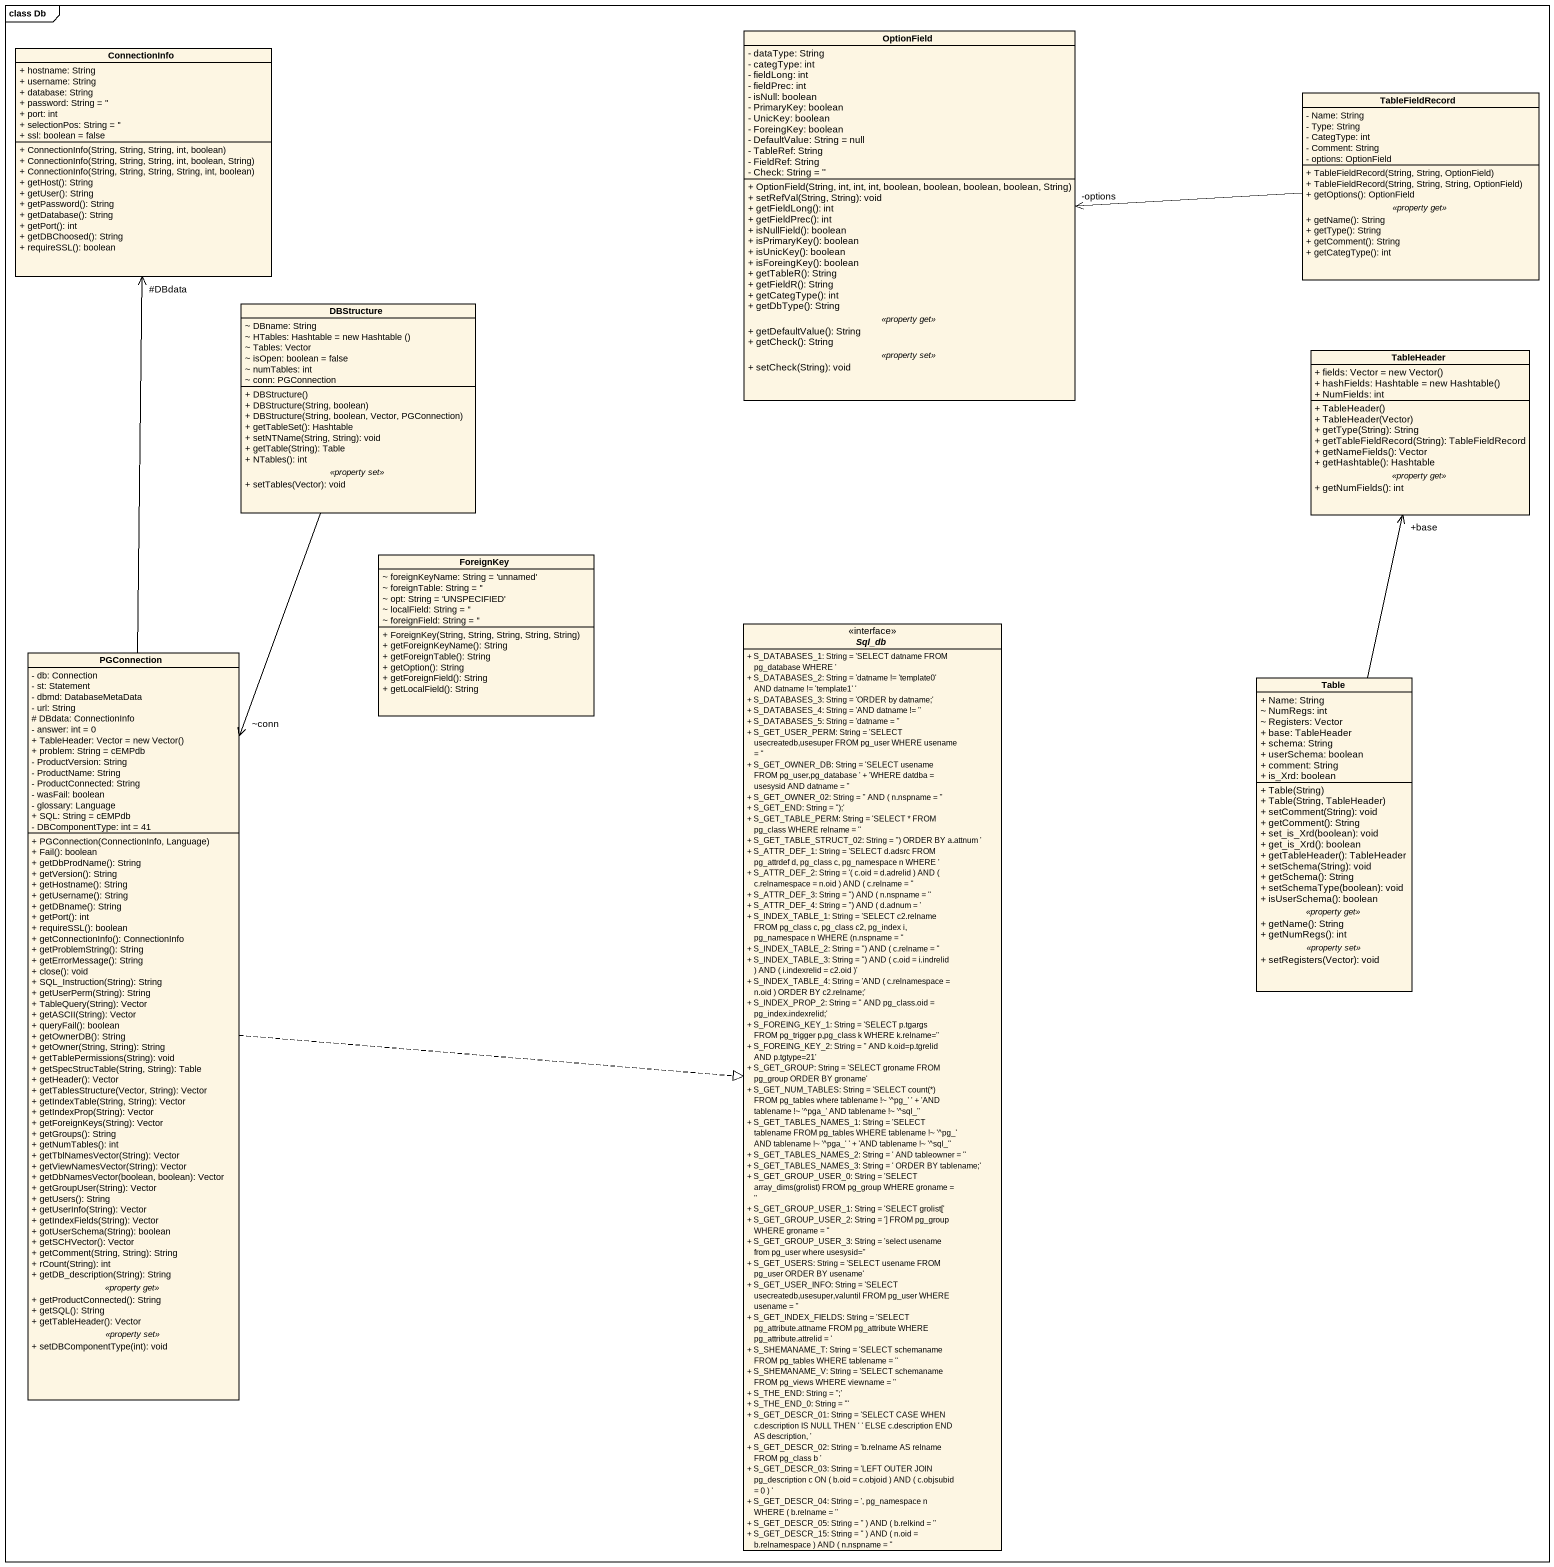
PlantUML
@startuml
mainframe class Db
hide circle
hide empty members
skinparam classAttributeIconSize 0
class OptionField {
  - dataType: String
  - categType: int
  - fieldLong: int
  - fieldPrec: int
  - isNull: boolean
  - PrimaryKey: boolean
  - UnicKey: boolean
  - ForeingKey: boolean
  - DefaultValue: String = null
  - TableRef: String
  - FieldRef: String
  - Check: String = ''
  --
  + OptionField(String, int, int, int, boolean, boolean, boolean, boolean, String)
  + setRefVal(String, String): void
  + getFieldLong(): int
  + getFieldPrec(): int
  + isNullField(): boolean
  + isPrimaryKey(): boolean
  + isUnicKey(): boolean
  + isForeingKey(): boolean
  + getTableR(): String
  + getFieldR(): String
  + getCategType(): int
  + getDbType(): String
  .. <<property get>> ..
  + getDefaultValue(): String
  + getCheck(): String
  .. <<property set>> ..
  + setCheck(String): void
}
class ConnectionInfo {
  + hostname: String
  + username: String
  + database: String
  + password: String = ''
  + port: int
  + selectionPos: String = ''
  + ssl: boolean = false
  + ConnectionInfo(String, String, String, int, boolean)
  + ConnectionInfo(String, String, String, int, boolean, String)
  + ConnectionInfo(String, String, String, String, int, boolean)
  + getHost(): String
  + getUser(): String
  + getPassword(): String
  + getDatabase(): String
  + getPort(): int
  + getDBChoosed(): String
  + requireSSL(): boolean
}
class TableFieldRecord {
  - Name: String
  - Type: String
  - CategType: int
  - Comment: String
  - options: OptionField
  --
  + TableFieldRecord(String, String, OptionField)
  + TableFieldRecord(String, String, String, OptionField)
  + getOptions(): OptionField
  .. <<property get>> ..
  + getName(): String
  + getType(): String
  + getComment(): String
  + getCategType(): int
}
class DBStructure {
  ~ DBname: String
  {field} ~ HTables: Hashtable = new Hashtable ()
  ~ Tables: Vector
  ~ isOpen: boolean = false
  ~ numTables: int
  ~ conn: PGConnection
  --
  + DBStructure()
  + DBStructure(String, boolean)
  + DBStructure(String, boolean, Vector, PGConnection)
  + getTableSet(): Hashtable
  + setNTName(String, String): void
  + getTable(String): Table
  + NTables(): int
  .. <<property set>> ..
  + setTables(Vector): void
}
class TableHeader {
  {field} + fields: Vector = new Vector()
  {field} + hashFields: Hashtable = new Hashtable()
  + NumFields: int
  --
  + TableHeader()
  + TableHeader(Vector)
  + getType(String): String
  + getTableFieldRecord(String): TableFieldRecord
  + getNameFields(): Vector
  + getHashtable(): Hashtable
  .. <<property get>> ..
  + getNumFields(): int
}
class ForeignKey {
  ~ foreignKeyName: String = 'unnamed'
  ~ foreignTable: String = ''
  ~ opt: String = 'UNSPECIFIED'
  ~ localField: String = ''
  ~ foreignField: String = ''
  + ForeignKey(String, String, String, String, String)
  + getForeignKeyName(): String
  + getForeignTable(): String
  + getOption(): String
  + getForeignField(): String
  + getLocalField(): String
}
class PGConnection {
  - db: Connection
  - st: Statement
  - dbmd: DatabaseMetaData
  - url: String
  # DBdata: ConnectionInfo
  - answer: int = 0
  {field} + TableHeader: Vector = new Vector()
  + problem: String = cEMPdb
  - ProductVersion: String
  - ProductName: String
  - ProductConnected: String
  - wasFail: boolean
  - glossary: Language
  + SQL: String = cEMPdb
  - DBComponentType: int = 41
  --
  + PGConnection(ConnectionInfo, Language)
  + Fail(): boolean
  + getDbProdName(): String
  + getVersion(): String
  + getHostname(): String
  + getUsername(): String
  + getDBname(): String
  + getPort(): int
  + requireSSL(): boolean
  + getConnectionInfo(): ConnectionInfo
  + getProblemString(): String
  + getErrorMessage(): String
  + close(): void
  + SQL_Instruction(String): String
  + getUserPerm(String): String
  + TableQuery(String): Vector
  + getASCII(String): Vector
  + queryFail(): boolean
  + getOwnerDB(): String
  + getOwner(String, String): String
  + getTablePermissions(String): void
  + getSpecStrucTable(String, String): Table
  + getHeader(): Vector
  + getTablesStructure(Vector, String): Vector
  + getIndexTable(String, String): Vector
  + getIndexProp(String): Vector
  + getForeignKeys(String): Vector
  + getGroups(): String
  + getNumTables(): int
  + getTblNamesVector(String): Vector
  + getViewNamesVector(String): Vector
  + getDbNamesVector(boolean, boolean): Vector
  + getGroupUser(String): Vector
  + getUsers(): String
  + getUserInfo(String): Vector
  + getIndexFields(String): Vector
  + gotUserSchema(String): boolean
  + getSCHVector(): Vector
  + getComment(String, String): String
  + rCount(String): int
  + getDB_description(String): String
  .. <<property get>> ..
  + getProductConnected(): String
  + getSQL(): String
  + getTableHeader(): Vector
  .. <<property set>> ..
  + setDBComponentType(int): void
}
interface Sql_db <<interface>> {
  + S_DATABASES_1: String = 'SELECT datname FROM pg_database WHERE '
  + S_DATABASES_2: String = 'datname != 'template0' AND datname != 'template1' '
  + S_DATABASES_3: String = 'ORDER by datname;'
  + S_DATABASES_4: String = 'AND datname != ''
  + S_DATABASES_5: String = 'datname = ''
  + S_GET_USER_PERM: String = 'SELECT usecreatedb,usesuper FROM pg_user WHERE usename = ''
  + S_GET_OWNER_DB: String = 'SELECT usename FROM pg_user,pg_database ' + 'WHERE datdba = usesysid AND datname = ''
  {field} + S_GET_OWNER_02: String = '' AND ( n.nspname = ''
  + S_GET_END: String = '');'
  + S_GET_TABLE_PERM: String = 'SELECT * FROM pg_class WHERE relname = ''
  + S_GET_TABLE_STRUCT_02: String = '') ORDER BY a.attnum '
  + S_ATTR_DEF_1: String = 'SELECT d.adsrc FROM pg_attrdef d, pg_class c, pg_namespace n WHERE '
  {field} + S_ATTR_DEF_2: String = '( c.oid = d.adrelid ) AND ( c.relnamespace = n.oid ) AND ( c.relname = ''
  {field} + S_ATTR_DEF_3: String = '') AND ( n.nspname = ''
  {field} + S_ATTR_DEF_4: String = '') AND ( d.adnum = '
  {field} + S_INDEX_TABLE_1: String = 'SELECT c2.relname FROM pg_class c, pg_class c2, pg_index i, pg_namespace n WHERE (n.nspname = ''
  {field} + S_INDEX_TABLE_2: String = '') AND ( c.relname = ''
  {field} + S_INDEX_TABLE_3: String = '') AND ( c.oid = i.indrelid ) AND ( i.indexrelid = c2.oid )'
  {field} + S_INDEX_TABLE_4: String = 'AND ( c.relnamespace = n.oid ) ORDER BY c2.relname;'
  + S_INDEX_PROP_2: String = '' AND pg_class.oid = pg_index.indexrelid;'
  + S_FOREING_KEY_1: String = 'SELECT p.tgargs FROM pg_trigger p,pg_class k WHERE k.relname=''
  + S_FOREING_KEY_2: String = '' AND k.oid=p.tgrelid AND p.tgtype=21'
  + S_GET_GROUP: String = 'SELECT groname FROM pg_group ORDER BY groname'
  {field} + S_GET_NUM_TABLES: String = 'SELECT count(*) FROM pg_tables where tablename !~ '^pg_' ' + 'AND tablename !~ '^pga_' AND tablename !~ '^sql_''
  + S_GET_TABLES_NAMES_1: String = 'SELECT tablename FROM pg_tables WHERE tablename !~ '^pg_' AND tablename !~ '^pga_' ' + 'AND tablename !~ '^sql_''
  + S_GET_TABLES_NAMES_2: String = ' AND tableowner = ''
  + S_GET_TABLES_NAMES_3: String = ' ORDER BY tablename;'
  {field} + S_GET_GROUP_USER_0: String = 'SELECT array_dims(grolist) FROM pg_group WHERE groname = ''
  + S_GET_GROUP_USER_1: String = 'SELECT grolist['
  + S_GET_GROUP_USER_2: String = '] FROM pg_group WHERE groname = ''
  + S_GET_GROUP_USER_3: String = 'select usename from pg_user where usesysid=''
  + S_GET_USERS: String = 'SELECT usename FROM pg_user ORDER BY usename'
  + S_GET_USER_INFO: String = 'SELECT usecreatedb,usesuper,valuntil FROM pg_user WHERE usename = ''
  + S_GET_INDEX_FIELDS: String = 'SELECT pg_attribute.attname FROM pg_attribute WHERE pg_attribute.attrelid = '
  + S_SHEMANAME_T: String = 'SELECT schemaname FROM pg_tables WHERE tablename = ''
  + S_SHEMANAME_V: String = 'SELECT schemaname FROM pg_views WHERE viewname = ''
  + S_THE_END: String = '';'
  + S_THE_END_0: String = '''
  + S_GET_DESCR_01: String = 'SELECT CASE WHEN c.description IS NULL THEN ' ' ELSE c.description END AS description, '
  + S_GET_DESCR_02: String = 'b.relname AS relname FROM pg_class b '
  {field} + S_GET_DESCR_03: String = 'LEFT OUTER JOIN pg_description c ON ( b.oid = c.objoid ) AND ( c.objsubid = 0 ) '
  {field} + S_GET_DESCR_04: String = ', pg_namespace n WHERE ( b.relname = ''
  {field} + S_GET_DESCR_05: String = '' ) AND ( b.relkind = ''
  {field} + S_GET_DESCR_15: String = '' ) AND ( n.oid = b.relnamespace ) AND ( n.nspname = ''
}
class Table {
  + Name: String
  ~ NumRegs: int
  ~ Registers: Vector
  + base: TableHeader
  + schema: String
  + userSchema: boolean
  + comment: String
  + is_Xrd: boolean
  --
  + Table(String)
  + Table(String, TableHeader)
  + setComment(String): void
  + getComment(): String
  + set_is_Xrd(boolean): void
  + get_is_Xrd(): boolean
  + getTableHeader(): TableHeader
  + setSchema(String): void
  + getSchema(): String
  + setSchemaType(boolean): void
  + isUserSchema(): boolean
  .. <<property get>> ..
  + getName(): String
  + getNumRegs(): int
  .. <<property set>> ..
  + setRegisters(Vector): void
}
TableFieldRecord -left-> "-options" OptionField
DBStructure --> "~conn" PGConnection
PGConnection -up-> "#DBdata" ConnectionInfo
PGConnection .right.|> Sql_db
Table -up-> "+base" TableHeader
@enduml
